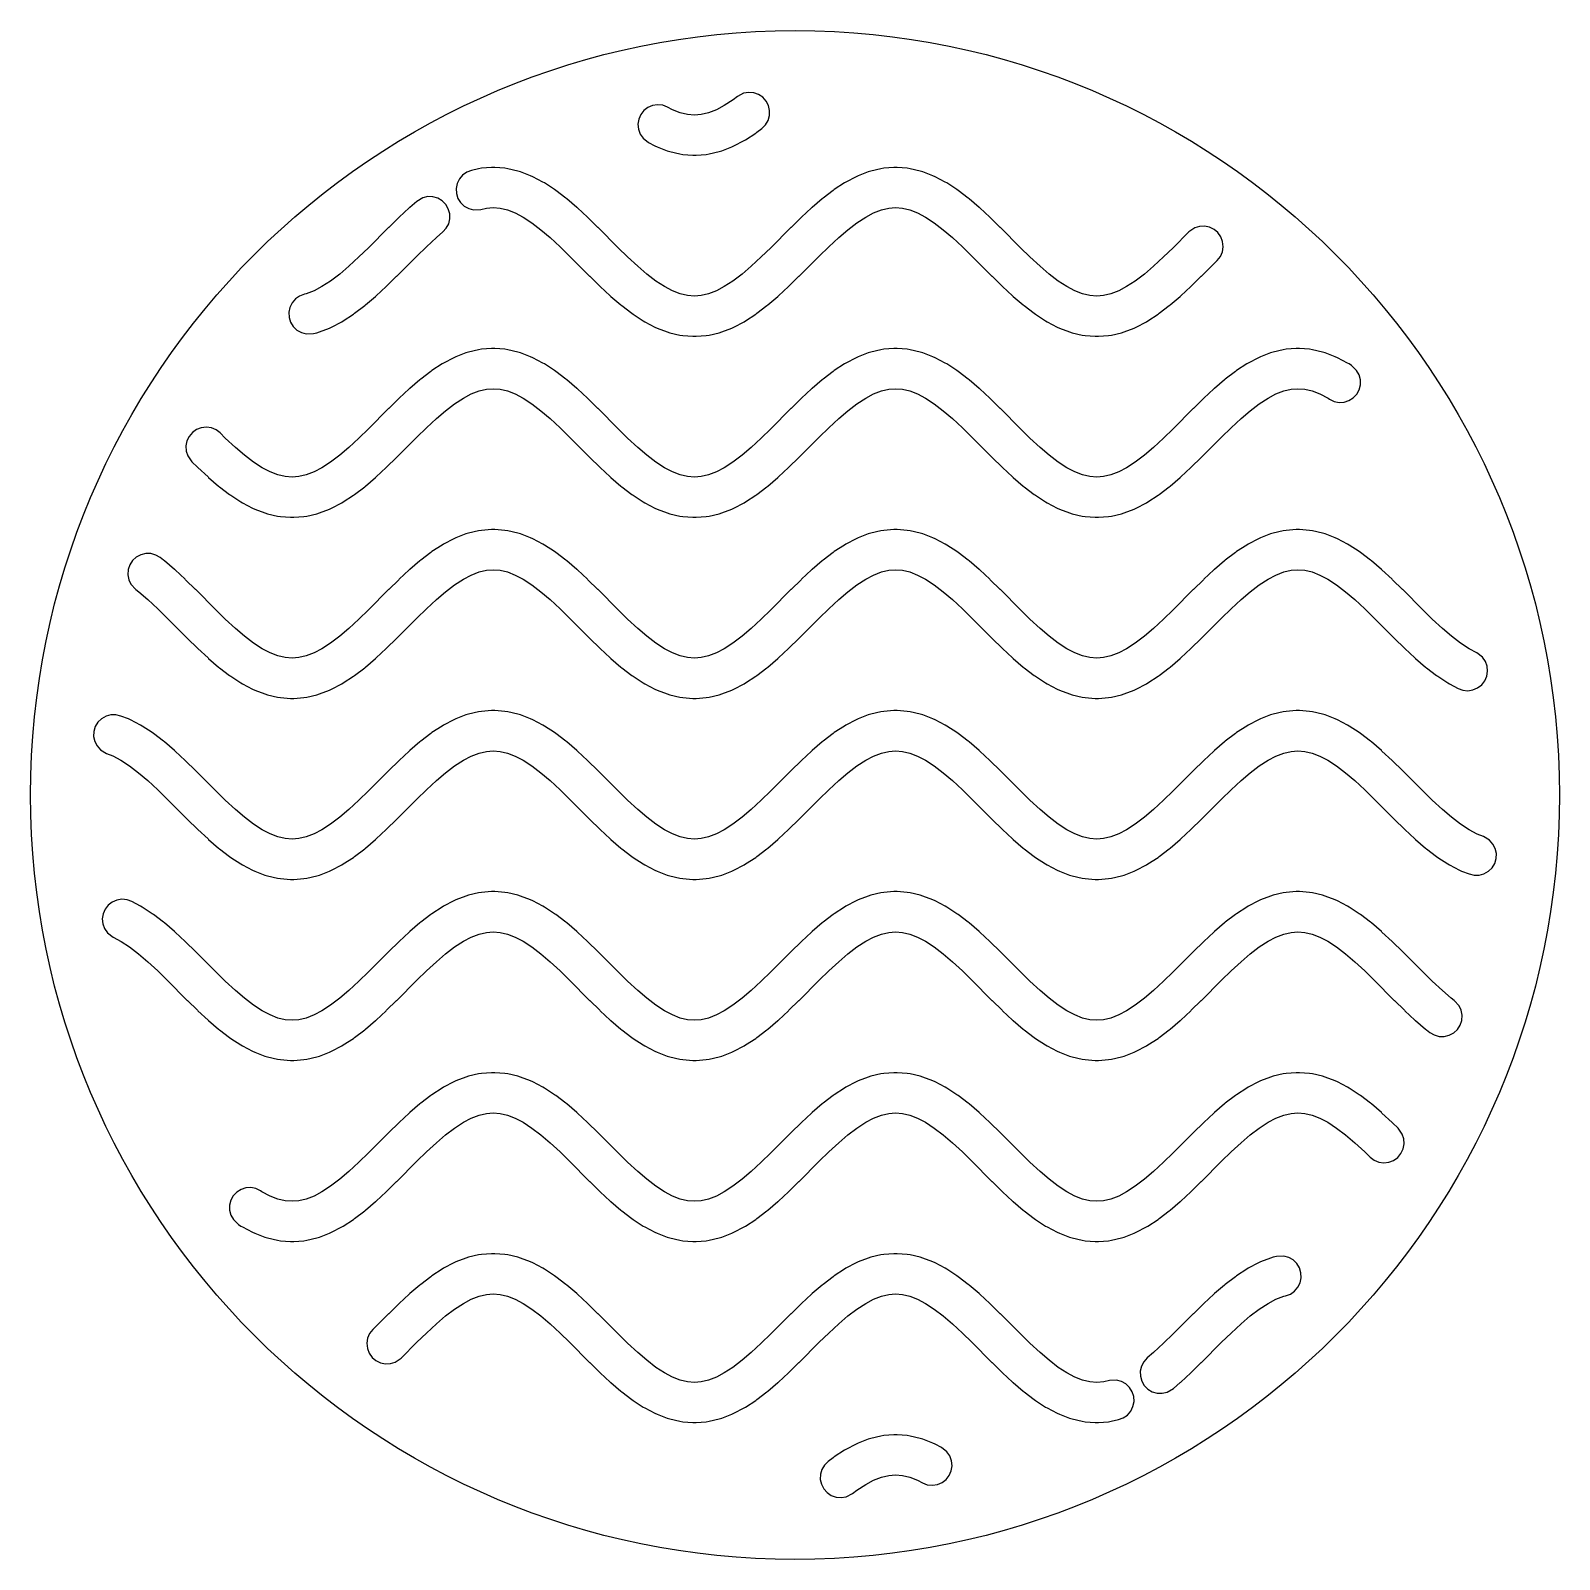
# Model space of a CAD drawing. Header units: millimetres. Extents: x -19 to 19, y -19 to 19.
import ezdxf

# ---------------------------------------------------------------- set-up
doc = ezdxf.new("R2010")
doc.units = ezdxf.units.MM
doc.layers.add('CUTOUTS', color=1, linetype='CONTINUOUS')
doc.layers.add('OUTLINE', color=7, linetype='CONTINUOUS')

msp = doc.modelspace()

# ---------------------------------------------------------------- linework, layer by layer
at = {"layer": 'CUTOUTS'}
for points in [[(-2.21, 15.922), (-2.137, 15.933), (-1.887, 15.991), (-1.821, 16.011), (-1.571, 16.107), (-1.517, 16.132), (-1.267, 16.264), (-1.227, 16.287), (-0.977, 16.45), (-0.945, 16.473), (-0.823, 16.567), (-0.733, 16.656), (-0.669, 16.765), (-0.634, 16.886), (-0.63, 17.012), (-0.659, 17.135), (-0.717, 17.247), (-0.801, 17.341), (-0.906, 17.411), (-1.025, 17.452), (-1.151, 17.462), (-1.276, 17.441), (-1.433, 17.359), (-1.537, 17.279), (-1.758, 17.135), (-1.953, 17.032), (-2.148, 16.957), (-2.329, 16.915), (-2.5, 16.901), (-2.671, 16.915), (-2.852, 16.957), (-3.043, 17.03), (-3.171, 17.098), (-3.289, 17.142), (-3.415, 17.156), (-3.54, 17.138), (-3.656, 17.088), (-3.756, 17.012), (-3.834, 16.912), (-3.885, 16.797), (-3.905, 16.672), (-3.893, 16.546), (-3.85, 16.428), (-3.778, 16.324), (-3.639, 16.214), (-3.484, 16.132), (-3.429, 16.107), (-3.179, 16.011), (-3.113, 15.991), (-2.863, 15.933), (-2.79, 15.922), (-2.54, 15.902), (-2.46, 15.902)], [(-2.21, 11.422), (-2.137, 11.433), (-1.887, 11.491), (-1.821, 11.511), (-1.571, 11.607), (-1.517, 11.632), (-1.267, 11.764), (-1.227, 11.787), (-0.977, 11.95), (-0.946, 11.972), (-0.696, 12.163), (-0.675, 12.18), (-0.425, 12.394), (-0.41, 12.407), (-0.16, 12.639), (-0.151, 12.648), (0.099, 12.892), (0.104, 12.896), (0.604, 13.396), (0.84, 13.627), (1.088, 13.857), (1.315, 14.051), (1.538, 14.222), (1.758, 14.365), (1.953, 14.468), (2.148, 14.543), (2.329, 14.585), (2.5, 14.599), (2.671, 14.585), (2.852, 14.543), (3.047, 14.468), (3.242, 14.365), (3.462, 14.222), (3.685, 14.051), (3.912, 13.857), (4.16, 13.627), (4.396, 13.396), (4.896, 12.896), (4.901, 12.892), (5.151, 12.648), (5.16, 12.639), (5.41, 12.407), (5.425, 12.394), (5.675, 12.18), (5.696, 12.163), (5.946, 11.972), (5.977, 11.95), (6.227, 11.787), (6.267, 11.764), (6.517, 11.632), (6.571, 11.607), (6.821, 11.511), (6.887, 11.491), (7.137, 11.433), (7.21, 11.422), (7.46, 11.402), (7.54, 11.402), (7.79, 11.422), (7.863, 11.433), (8.113, 11.491), (8.179, 11.511), (8.429, 11.607), (8.483, 11.632), (8.733, 11.764), (8.773, 11.787), (9.023, 11.95), (9.054, 11.972), (9.304, 12.163), (9.325, 12.18), (9.575, 12.394), (9.59, 12.407), (9.84, 12.639), (9.849, 12.648), (10.099, 12.892), (10.104, 12.896), (10.496, 13.288), (10.573, 13.388), (10.623, 13.504), (10.642, 13.629), (10.629, 13.755), (10.585, 13.873), (10.513, 13.977), (10.418, 14.059), (10.304, 14.115), (10.181, 14.14), (10.055, 14.134), (9.934, 14.097), (9.788, 13.996), (9.396, 13.604), (9.16, 13.373), (8.91, 13.141), (8.685, 12.949), (8.456, 12.774), (8.242, 12.635), (8.047, 12.532), (7.852, 12.457), (7.671, 12.415), (7.5, 12.401), (7.329, 12.415), (7.148, 12.457), (6.953, 12.532), (6.758, 12.635), (6.544, 12.774), (6.315, 12.949), (6.09, 13.141), (5.84, 13.373), (5.604, 13.604), (5.104, 14.104), (5.099, 14.108), (4.849, 14.352), (4.84, 14.361), (4.59, 14.593), (4.575, 14.606), (4.325, 14.82), (4.304, 14.837), (4.054, 15.028), (4.023, 15.05), (3.773, 15.213), (3.733, 15.236), (3.483, 15.368), (3.429, 15.393), (3.179, 15.489), (3.113, 15.509), (2.863, 15.567), (2.79, 15.578), (2.54, 15.598), (2.46, 15.598), (2.21, 15.578), (2.137, 15.567), (1.887, 15.509), (1.821, 15.489), (1.571, 15.393), (1.517, 15.368), (1.267, 15.236), (1.227, 15.213), (0.977, 15.05), (0.946, 15.028), (0.696, 14.837), (0.675, 14.82), (0.425, 14.606), (0.41, 14.593), (0.16, 14.361), (0.151, 14.352), (-0.099, 14.108), (-0.104, 14.104), (-0.604, 13.604), (-0.84, 13.373), (-1.09, 13.141), (-1.315, 12.949), (-1.544, 12.774), (-1.758, 12.635), (-1.953, 12.532), (-2.148, 12.457), (-2.329, 12.415), (-2.5, 12.401), (-2.671, 12.415), (-2.852, 12.457), (-3.047, 12.532), (-3.242, 12.635), (-3.456, 12.774), (-3.685, 12.949), (-3.91, 13.141), (-4.16, 13.373), (-4.396, 13.604), (-4.896, 14.104), (-4.901, 14.108), (-5.151, 14.352), (-5.16, 14.361), (-5.41, 14.593), (-5.425, 14.606), (-5.675, 14.82), (-5.696, 14.837), (-5.946, 15.028), (-5.977, 15.05), (-6.227, 15.213), (-6.267, 15.236), (-6.517, 15.368), (-6.571, 15.393), (-6.821, 15.489), (-6.887, 15.509), (-7.137, 15.567), (-7.21, 15.578), (-7.46, 15.598), (-7.54, 15.598), (-7.79, 15.578), (-7.864, 15.567), (-8.039, 15.526), (-8.157, 15.482), (-8.261, 15.409), (-8.343, 15.314), (-8.398, 15.2), (-8.424, 15.076), (-8.417, 14.95), (-8.379, 14.83), (-8.312, 14.723), (-8.221, 14.636), (-8.11, 14.575), (-7.988, 14.543), (-7.811, 14.552), (-7.669, 14.585), (-7.5, 14.599), (-7.329, 14.585), (-7.148, 14.543), (-6.953, 14.468), (-6.758, 14.365), (-6.538, 14.222), (-6.315, 14.051), (-6.088, 13.857), (-5.84, 13.627), (-5.604, 13.396), (-5.104, 12.896), (-5.099, 12.892), (-4.849, 12.648), (-4.84, 12.639), (-4.59, 12.407), (-4.575, 12.394), (-4.325, 12.18), (-4.304, 12.163), (-4.054, 11.972), (-4.023, 11.95), (-3.773, 11.787), (-3.733, 11.764), (-3.483, 11.632), (-3.429, 11.607), (-3.179, 11.511), (-3.113, 11.491), (-2.863, 11.433), (-2.79, 11.422), (-2.54, 11.402), (-2.46, 11.402)], [(-11.969, 11.472), (-11.887, 11.491), (-11.821, 11.511), (-11.571, 11.607), (-11.517, 11.632), (-11.267, 11.764), (-11.227, 11.787), (-10.977, 11.95), (-10.946, 11.972), (-10.696, 12.163), (-10.675, 12.18), (-10.425, 12.394), (-10.41, 12.407), (-10.16, 12.639), (-10.151, 12.648), (-9.901, 12.892), (-9.896, 12.896), (-9.396, 13.396), (-9.16, 13.627), (-8.912, 13.857), (-8.752, 13.994), (-8.667, 14.088), (-8.608, 14.199), (-8.58, 14.322), (-8.583, 14.448), (-8.617, 14.57), (-8.681, 14.679), (-8.77, 14.768), (-8.878, 14.833), (-9, 14.868), (-9.126, 14.872), (-9.249, 14.844), (-9.402, 14.754), (-9.575, 14.606), (-9.59, 14.593), (-9.84, 14.361), (-9.849, 14.352), (-10.099, 14.108), (-10.104, 14.104), (-10.604, 13.604), (-10.84, 13.373), (-11.09, 13.141), (-11.315, 12.949), (-11.544, 12.774), (-11.758, 12.635), (-11.953, 12.532), (-12.148, 12.457), (-12.195, 12.446), (-12.313, 12.402), (-12.417, 12.33), (-12.499, 12.235), (-12.555, 12.121), (-12.581, 11.998), (-12.574, 11.872), (-12.537, 11.751), (-12.47, 11.644), (-12.379, 11.557), (-12.269, 11.495), (-12.146, 11.463)], [(-12.21, 6.922), (-12.137, 6.933), (-11.887, 6.991), (-11.821, 7.011), (-11.571, 7.107), (-11.517, 7.132), (-11.267, 7.264), (-11.227, 7.287), (-10.977, 7.45), (-10.946, 7.472), (-10.696, 7.663), (-10.675, 7.68), (-10.425, 7.894), (-10.41, 7.907), (-10.16, 8.139), (-10.151, 8.148), (-9.901, 8.392), (-9.896, 8.396), (-9.396, 8.896), (-9.16, 9.127), (-8.912, 9.357), (-8.685, 9.551), (-8.462, 9.722), (-8.242, 9.865), (-8.047, 9.968), (-7.852, 10.043), (-7.671, 10.085), (-7.5, 10.099), (-7.329, 10.085), (-7.148, 10.043), (-6.953, 9.968), (-6.758, 9.865), (-6.538, 9.722), (-6.315, 9.551), (-6.088, 9.357), (-5.84, 9.127), (-5.604, 8.896), (-5.104, 8.396), (-5.099, 8.392), (-4.849, 8.148), (-4.84, 8.139), (-4.59, 7.907), (-4.575, 7.894), (-4.325, 7.68), (-4.304, 7.663), (-4.054, 7.472), (-4.023, 7.45), (-3.773, 7.287), (-3.733, 7.264), (-3.483, 7.132), (-3.429, 7.107), (-3.179, 7.011), (-3.113, 6.991), (-2.863, 6.933), (-2.79, 6.922), (-2.54, 6.902), (-2.46, 6.902), (-2.21, 6.922), (-2.137, 6.933), (-1.887, 6.991), (-1.821, 7.011), (-1.571, 7.107), (-1.517, 7.132), (-1.267, 7.264), (-1.227, 7.287), (-0.977, 7.45), (-0.946, 7.472), (-0.696, 7.663), (-0.675, 7.68), (-0.425, 7.894), (-0.41, 7.907), (-0.16, 8.139), (-0.151, 8.148), (0.099, 8.392), (0.104, 8.396), (0.604, 8.896), (0.84, 9.127), (1.088, 9.357), (1.315, 9.551), (1.538, 9.722), (1.758, 9.865), (1.953, 9.968), (2.148, 10.043), (2.329, 10.085), (2.5, 10.099), (2.671, 10.085), (2.852, 10.043), (3.047, 9.968), (3.242, 9.865), (3.462, 9.722), (3.685, 9.551), (3.912, 9.357), (4.16, 9.127), (4.396, 8.896), (4.896, 8.396), (4.901, 8.392), (5.151, 8.148), (5.16, 8.139), (5.41, 7.907), (5.425, 7.894), (5.675, 7.68), (5.696, 7.663), (5.946, 7.472), (5.977, 7.45), (6.227, 7.287), (6.267, 7.264), (6.517, 7.132), (6.571, 7.107), (6.821, 7.011), (6.887, 6.991), (7.137, 6.933), (7.21, 6.922), (7.46, 6.902), (7.54, 6.902), (7.79, 6.922), (7.863, 6.933), (8.113, 6.991), (8.179, 7.011), (8.429, 7.107), (8.483, 7.132), (8.733, 7.264), (8.773, 7.287), (9.023, 7.45), (9.054, 7.472), (9.304, 7.663), (9.325, 7.68), (9.575, 7.894), (9.59, 7.907), (9.84, 8.139), (9.849, 8.148), (10.099, 8.392), (10.104, 8.396), (10.604, 8.896), (10.84, 9.127), (11.088, 9.357), (11.315, 9.551), (11.538, 9.722), (11.758, 9.865), (11.953, 9.968), (12.148, 10.043), (12.329, 10.085), (12.5, 10.099), (12.671, 10.085), (12.852, 10.043), (13.047, 9.968), (13.25, 9.861), (13.285, 9.838), (13.398, 9.783), (13.522, 9.758), (13.648, 9.765), (13.769, 9.804), (13.875, 9.871), (13.962, 9.963), (14.022, 10.074), (14.053, 10.196), (14.053, 10.323), (14.02, 10.445), (13.959, 10.555), (13.829, 10.676), (13.772, 10.713), (13.733, 10.736), (13.483, 10.868), (13.429, 10.893), (13.179, 10.989), (13.113, 11.009), (12.863, 11.067), (12.79, 11.078), (12.54, 11.098), (12.46, 11.098), (12.21, 11.078), (12.137, 11.067), (11.887, 11.009), (11.821, 10.989), (11.571, 10.893), (11.517, 10.868), (11.267, 10.736), (11.227, 10.713), (10.977, 10.55), (10.946, 10.528), (10.696, 10.337), (10.675, 10.32), (10.425, 10.106), (10.41, 10.093), (10.16, 9.861), (10.151, 9.852), (9.901, 9.608), (9.896, 9.604), (9.396, 9.104), (9.16, 8.873), (8.91, 8.641), (8.685, 8.449), (8.456, 8.274), (8.242, 8.135), (8.047, 8.032), (7.852, 7.957), (7.671, 7.915), (7.5, 7.901), (7.329, 7.915), (7.148, 7.957), (6.953, 8.032), (6.758, 8.135), (6.544, 8.274), (6.315, 8.449), (6.09, 8.641), (5.84, 8.873), (5.604, 9.104), (5.104, 9.604), (5.099, 9.608), (4.849, 9.852), (4.84, 9.861), (4.59, 10.093), (4.575, 10.106), (4.325, 10.32), (4.304, 10.337), (4.054, 10.528), (4.023, 10.55), (3.773, 10.713), (3.733, 10.736), (3.483, 10.868), (3.429, 10.893), (3.179, 10.989), (3.113, 11.009), (2.863, 11.067), (2.79, 11.078), (2.54, 11.098), (2.46, 11.098), (2.21, 11.078), (2.137, 11.067), (1.887, 11.009), (1.821, 10.989), (1.571, 10.893), (1.517, 10.868), (1.267, 10.736), (1.227, 10.713), (0.977, 10.55), (0.946, 10.528), (0.696, 10.337), (0.675, 10.32), (0.425, 10.106), (0.41, 10.093), (0.16, 9.861), (0.151, 9.852), (-0.099, 9.608), (-0.104, 9.604), (-0.604, 9.104), (-0.84, 8.873), (-1.09, 8.641), (-1.315, 8.449), (-1.544, 8.274), (-1.758, 8.135), (-1.953, 8.032), (-2.148, 7.957), (-2.329, 7.915), (-2.5, 7.901), (-2.671, 7.915), (-2.852, 7.957), (-3.047, 8.032), (-3.242, 8.135), (-3.456, 8.274), (-3.685, 8.449), (-3.91, 8.641), (-4.16, 8.873), (-4.396, 9.104), (-4.896, 9.604), (-4.901, 9.608), (-5.151, 9.852), (-5.16, 9.861), (-5.41, 10.093), (-5.425, 10.106), (-5.675, 10.32), (-5.696, 10.337), (-5.946, 10.528), (-5.977, 10.55), (-6.227, 10.713), (-6.267, 10.736), (-6.517, 10.868), (-6.571, 10.893), (-6.821, 10.989), (-6.887, 11.009), (-7.137, 11.067), (-7.21, 11.078), (-7.46, 11.098), (-7.54, 11.098), (-7.79, 11.078), (-7.863, 11.067), (-8.113, 11.009), (-8.179, 10.989), (-8.429, 10.893), (-8.483, 10.868), (-8.733, 10.736), (-8.773, 10.713), (-9.023, 10.55), (-9.054, 10.528), (-9.304, 10.337), (-9.325, 10.32), (-9.575, 10.106), (-9.59, 10.093), (-9.84, 9.861), (-9.849, 9.852), (-10.099, 9.608), (-10.104, 9.604), (-10.604, 9.104), (-10.84, 8.873), (-11.09, 8.641), (-11.315, 8.449), (-11.544, 8.274), (-11.758, 8.135), (-11.953, 8.032), (-12.148, 7.957), (-12.329, 7.915), (-12.5, 7.901), (-12.671, 7.915), (-12.852, 7.957), (-13.047, 8.032), (-13.242, 8.135), (-13.456, 8.274), (-13.685, 8.449), (-13.91, 8.641), (-14.16, 8.873), (-14.289, 8.999), (-14.39, 9.076), (-14.507, 9.124), (-14.631, 9.142), (-14.757, 9.128), (-14.875, 9.083), (-14.978, 9.01), (-15.059, 8.913), (-15.114, 8.799), (-15.138, 8.675), (-15.13, 8.549), (-15.092, 8.429), (-14.989, 8.285), (-14.85, 8.149), (-14.84, 8.139), (-14.59, 7.907), (-14.575, 7.894), (-14.325, 7.68), (-14.304, 7.663), (-14.054, 7.472), (-14.023, 7.45), (-13.773, 7.287), (-13.733, 7.264), (-13.483, 7.132), (-13.429, 7.107), (-13.179, 7.011), (-13.113, 6.991), (-12.863, 6.933), (-12.79, 6.922), (-12.54, 6.902), (-12.46, 6.902)], [(-12.21, 2.422), (-12.137, 2.433), (-11.887, 2.491), (-11.821, 2.511), (-11.571, 2.607), (-11.517, 2.632), (-11.267, 2.764), (-11.227, 2.787), (-10.977, 2.95), (-10.946, 2.972), (-10.696, 3.163), (-10.675, 3.18), (-10.425, 3.394), (-10.41, 3.407), (-10.16, 3.639), (-10.151, 3.648), (-9.901, 3.892), (-9.896, 3.896), (-9.396, 4.396), (-9.16, 4.627), (-8.912, 4.857), (-8.685, 5.051), (-8.462, 5.222), (-8.242, 5.365), (-8.047, 5.468), (-7.852, 5.543), (-7.671, 5.585), (-7.5, 5.599), (-7.329, 5.585), (-7.148, 5.543), (-6.953, 5.468), (-6.758, 5.365), (-6.538, 5.222), (-6.315, 5.051), (-6.088, 4.857), (-5.84, 4.627), (-5.604, 4.396), (-5.104, 3.896), (-5.099, 3.892), (-4.849, 3.648), (-4.84, 3.639), (-4.59, 3.407), (-4.575, 3.394), (-4.325, 3.18), (-4.304, 3.163), (-4.054, 2.972), (-4.023, 2.95), (-3.773, 2.787), (-3.733, 2.764), (-3.483, 2.632), (-3.429, 2.607), (-3.179, 2.511), (-3.113, 2.491), (-2.863, 2.433), (-2.79, 2.422), (-2.54, 2.402), (-2.46, 2.402), (-2.21, 2.422), (-2.137, 2.433), (-1.887, 2.491), (-1.821, 2.511), (-1.571, 2.607), (-1.517, 2.632), (-1.267, 2.764), (-1.227, 2.787), (-0.977, 2.95), (-0.946, 2.972), (-0.696, 3.163), (-0.675, 3.18), (-0.425, 3.394), (-0.41, 3.407), (-0.16, 3.639), (-0.151, 3.648), (0.099, 3.892), (0.104, 3.896), (0.604, 4.396), (0.84, 4.627), (1.088, 4.857), (1.315, 5.051), (1.538, 5.222), (1.758, 5.365), (1.953, 5.468), (2.148, 5.543), (2.329, 5.585), (2.5, 5.599), (2.671, 5.585), (2.852, 5.543), (3.047, 5.468), (3.242, 5.365), (3.462, 5.222), (3.685, 5.051), (3.912, 4.857), (4.16, 4.627), (4.396, 4.396), (4.896, 3.896), (4.901, 3.892), (5.151, 3.648), (5.16, 3.639), (5.41, 3.407), (5.425, 3.394), (5.675, 3.18), (5.696, 3.163), (5.946, 2.972), (5.977, 2.95), (6.227, 2.787), (6.267, 2.764), (6.517, 2.632), (6.571, 2.607), (6.821, 2.511), (6.887, 2.491), (7.137, 2.433), (7.21, 2.422), (7.46, 2.402), (7.54, 2.402), (7.79, 2.422), (7.863, 2.433), (8.113, 2.491), (8.179, 2.511), (8.429, 2.607), (8.483, 2.632), (8.733, 2.764), (8.773, 2.787), (9.023, 2.95), (9.054, 2.972), (9.304, 3.163), (9.325, 3.18), (9.575, 3.394), (9.59, 3.407), (9.84, 3.639), (9.849, 3.648), (10.099, 3.892), (10.104, 3.896), (10.604, 4.396), (10.84, 4.627), (11.088, 4.857), (11.315, 5.051), (11.538, 5.222), (11.758, 5.365), (11.953, 5.468), (12.148, 5.543), (12.329, 5.585), (12.5, 5.599), (12.671, 5.585), (12.852, 5.543), (13.047, 5.468), (13.242, 5.365), (13.462, 5.222), (13.685, 5.051), (13.912, 4.857), (14.16, 4.627), (14.396, 4.396), (14.896, 3.896), (14.901, 3.892), (15.151, 3.648), (15.16, 3.639), (15.41, 3.407), (15.425, 3.394), (15.675, 3.18), (15.696, 3.163), (15.946, 2.972), (15.977, 2.95), (16.227, 2.787), (16.267, 2.764), (16.483, 2.65), (16.601, 2.605), (16.726, 2.592), (16.851, 2.611), (16.967, 2.66), (17.068, 2.737), (17.145, 2.836), (17.196, 2.952), (17.216, 3.076), (17.204, 3.202), (17.161, 3.321), (17.089, 3.425), (16.949, 3.534), (16.758, 3.635), (16.544, 3.774), (16.315, 3.949), (16.09, 4.141), (15.84, 4.373), (15.604, 4.604), (15.104, 5.104), (15.099, 5.108), (14.849, 5.352), (14.84, 5.361), (14.59, 5.593), (14.575, 5.606), (14.325, 5.82), (14.304, 5.837), (14.054, 6.028), (14.023, 6.05), (13.773, 6.213), (13.733, 6.236), (13.483, 6.368), (13.429, 6.393), (13.179, 6.489), (13.113, 6.509), (12.863, 6.567), (12.79, 6.578), (12.54, 6.598), (12.46, 6.598), (12.21, 6.578), (12.137, 6.567), (11.887, 6.509), (11.821, 6.489), (11.571, 6.393), (11.517, 6.368), (11.267, 6.236), (11.227, 6.213), (10.977, 6.05), (10.946, 6.028), (10.696, 5.837), (10.675, 5.82), (10.425, 5.606), (10.41, 5.593), (10.16, 5.361), (10.151, 5.352), (9.901, 5.108), (9.896, 5.104), (9.396, 4.604), (9.16, 4.373), (8.91, 4.141), (8.685, 3.949), (8.456, 3.774), (8.242, 3.635), (8.047, 3.532), (7.852, 3.457), (7.671, 3.415), (7.5, 3.401), (7.329, 3.415), (7.148, 3.457), (6.953, 3.532), (6.758, 3.635), (6.544, 3.774), (6.315, 3.949), (6.09, 4.141), (5.84, 4.373), (5.604, 4.604), (5.104, 5.104), (5.099, 5.108), (4.849, 5.352), (4.84, 5.361), (4.59, 5.593), (4.575, 5.606), (4.325, 5.82), (4.304, 5.837), (4.054, 6.028), (4.023, 6.05), (3.773, 6.213), (3.733, 6.236), (3.483, 6.368), (3.429, 6.393), (3.179, 6.489), (3.113, 6.509), (2.863, 6.567), (2.79, 6.578), (2.54, 6.598), (2.46, 6.598), (2.21, 6.578), (2.137, 6.567), (1.887, 6.509), (1.821, 6.489), (1.571, 6.393), (1.517, 6.368), (1.267, 6.236), (1.227, 6.213), (0.977, 6.05), (0.946, 6.028), (0.696, 5.837), (0.675, 5.82), (0.425, 5.606), (0.41, 5.593), (0.16, 5.361), (0.151, 5.352), (-0.099, 5.108), (-0.104, 5.104), (-0.604, 4.604), (-0.84, 4.373), (-1.09, 4.141), (-1.315, 3.949), (-1.544, 3.774), (-1.758, 3.635), (-1.953, 3.532), (-2.148, 3.457), (-2.329, 3.415), (-2.5, 3.401), (-2.671, 3.415), (-2.852, 3.457), (-3.047, 3.532), (-3.242, 3.635), (-3.456, 3.774), (-3.685, 3.949), (-3.91, 4.141), (-4.16, 4.373), (-4.396, 4.604), (-4.896, 5.104), (-4.901, 5.108), (-5.151, 5.352), (-5.16, 5.361), (-5.41, 5.593), (-5.425, 5.606), (-5.675, 5.82), (-5.696, 5.837), (-5.946, 6.028), (-5.977, 6.05), (-6.227, 6.213), (-6.267, 6.236), (-6.517, 6.368), (-6.571, 6.393), (-6.821, 6.489), (-6.887, 6.509), (-7.137, 6.567), (-7.21, 6.578), (-7.46, 6.598), (-7.54, 6.598), (-7.79, 6.578), (-7.863, 6.567), (-8.113, 6.509), (-8.179, 6.489), (-8.429, 6.393), (-8.483, 6.368), (-8.733, 6.236), (-8.773, 6.213), (-9.023, 6.05), (-9.054, 6.028), (-9.304, 5.837), (-9.325, 5.82), (-9.575, 5.606), (-9.59, 5.593), (-9.84, 5.361), (-9.849, 5.352), (-10.099, 5.108), (-10.104, 5.104), (-10.604, 4.604), (-10.84, 4.373), (-11.09, 4.141), (-11.315, 3.949), (-11.544, 3.774), (-11.758, 3.635), (-11.953, 3.532), (-12.148, 3.457), (-12.329, 3.415), (-12.5, 3.401), (-12.671, 3.415), (-12.852, 3.457), (-13.047, 3.532), (-13.242, 3.635), (-13.456, 3.774), (-13.685, 3.949), (-13.91, 4.141), (-14.16, 4.373), (-14.396, 4.604), (-14.896, 5.104), (-14.901, 5.108), (-15.151, 5.352), (-15.16, 5.361), (-15.41, 5.593), (-15.425, 5.606), (-15.675, 5.82), (-15.697, 5.838), (-15.781, 5.902), (-15.89, 5.965), (-16.012, 5.999), (-16.138, 6.001), (-16.261, 5.972), (-16.372, 5.912), (-16.465, 5.827), (-16.534, 5.721), (-16.574, 5.602), (-16.583, 5.476), (-16.56, 5.352), (-16.507, 5.237), (-16.387, 5.106), (-16.312, 5.049), (-16.088, 4.857), (-15.84, 4.627), (-15.604, 4.396), (-15.104, 3.896), (-15.099, 3.892), (-14.849, 3.648), (-14.84, 3.639), (-14.59, 3.407), (-14.575, 3.394), (-14.325, 3.18), (-14.304, 3.163), (-14.054, 2.972), (-14.023, 2.95), (-13.773, 2.787), (-13.733, 2.764), (-13.483, 2.632), (-13.429, 2.607), (-13.179, 2.511), (-13.113, 2.491), (-12.863, 2.433), (-12.79, 2.422), (-12.54, 2.402), (-12.46, 2.402)], [(-12.21, -2.078), (-12.137, -2.067), (-11.887, -2.009), (-11.821, -1.989), (-11.571, -1.893), (-11.517, -1.868), (-11.267, -1.736), (-11.227, -1.713), (-10.977, -1.55), (-10.946, -1.528), (-10.696, -1.337), (-10.675, -1.32), (-10.425, -1.106), (-10.41, -1.093), (-10.16, -0.861), (-10.151, -0.852), (-9.901, -0.608), (-9.896, -0.604), (-9.396, -0.104), (-9.16, 0.127), (-8.912, 0.357), (-8.685, 0.551), (-8.462, 0.722), (-8.242, 0.865), (-8.047, 0.968), (-7.852, 1.043), (-7.671, 1.085), (-7.5, 1.099), (-7.329, 1.085), (-7.148, 1.043), (-6.953, 0.968), (-6.758, 0.865), (-6.538, 0.722), (-6.315, 0.551), (-6.088, 0.357), (-5.84, 0.127), (-5.604, -0.104), (-5.104, -0.604), (-5.099, -0.608), (-4.849, -0.852), (-4.84, -0.861), (-4.59, -1.093), (-4.575, -1.106), (-4.325, -1.32), (-4.304, -1.337), (-4.054, -1.528), (-4.023, -1.55), (-3.773, -1.713), (-3.733, -1.736), (-3.483, -1.868), (-3.429, -1.893), (-3.179, -1.989), (-3.113, -2.009), (-2.863, -2.067), (-2.79, -2.078), (-2.54, -2.098), (-2.46, -2.098), (-2.21, -2.078), (-2.137, -2.067), (-1.887, -2.009), (-1.821, -1.989), (-1.571, -1.893), (-1.517, -1.868), (-1.267, -1.736), (-1.227, -1.713), (-0.977, -1.55), (-0.946, -1.528), (-0.696, -1.337), (-0.675, -1.32), (-0.425, -1.106), (-0.41, -1.093), (-0.16, -0.861), (-0.151, -0.852), (0.099, -0.608), (0.104, -0.604), (0.604, -0.104), (0.84, 0.127), (1.088, 0.357), (1.315, 0.551), (1.538, 0.722), (1.758, 0.865), (1.953, 0.968), (2.148, 1.043), (2.329, 1.085), (2.5, 1.099), (2.671, 1.085), (2.852, 1.043), (3.047, 0.968), (3.242, 0.865), (3.462, 0.722), (3.685, 0.551), (3.912, 0.357), (4.16, 0.127), (4.396, -0.104), (4.896, -0.604), (4.901, -0.608), (5.151, -0.852), (5.16, -0.861), (5.41, -1.093), (5.425, -1.106), (5.675, -1.32), (5.696, -1.337), (5.946, -1.528), (5.977, -1.55), (6.227, -1.713), (6.267, -1.736), (6.517, -1.868), (6.571, -1.893), (6.821, -1.989), (6.887, -2.009), (7.137, -2.067), (7.21, -2.078), (7.46, -2.098), (7.54, -2.098), (7.79, -2.078), (7.863, -2.067), (8.113, -2.009), (8.179, -1.989), (8.429, -1.893), (8.483, -1.868), (8.733, -1.736), (8.773, -1.713), (9.023, -1.55), (9.054, -1.528), (9.304, -1.337), (9.325, -1.32), (9.575, -1.106), (9.59, -1.093), (9.84, -0.861), (9.849, -0.852), (10.099, -0.608), (10.104, -0.604), (10.604, -0.104), (10.84, 0.127), (11.088, 0.357), (11.315, 0.551), (11.538, 0.722), (11.758, 0.865), (11.953, 0.968), (12.148, 1.043), (12.329, 1.085), (12.5, 1.099), (12.671, 1.085), (12.852, 1.043), (13.047, 0.968), (13.242, 0.865), (13.462, 0.722), (13.685, 0.551), (13.912, 0.357), (14.16, 0.127), (14.396, -0.104), (14.896, -0.604), (14.901, -0.608), (15.151, -0.852), (15.16, -0.861), (15.41, -1.093), (15.425, -1.106), (15.675, -1.32), (15.696, -1.337), (15.946, -1.528), (15.977, -1.55), (16.227, -1.713), (16.267, -1.736), (16.517, -1.868), (16.57, -1.892), (16.754, -1.963), (16.877, -1.994), (17.003, -1.992), (17.125, -1.959), (17.234, -1.897), (17.325, -1.809), (17.391, -1.701), (17.427, -1.58), (17.432, -1.454), (17.405, -1.331), (17.349, -1.218), (17.266, -1.123), (17.114, -1.031), (16.958, -0.971), (16.758, -0.865), (16.544, -0.726), (16.315, -0.551), (16.09, -0.359), (15.84, -0.127), (15.604, 0.104), (15.104, 0.604), (15.099, 0.608), (14.849, 0.852), (14.84, 0.861), (14.59, 1.093), (14.575, 1.106), (14.325, 1.32), (14.304, 1.337), (14.054, 1.528), (14.023, 1.55), (13.773, 1.713), (13.733, 1.736), (13.483, 1.868), (13.429, 1.893), (13.179, 1.989), (13.113, 2.009), (12.863, 2.067), (12.79, 2.078), (12.54, 2.098), (12.46, 2.098), (12.21, 2.078), (12.137, 2.067), (11.887, 2.009), (11.821, 1.989), (11.571, 1.893), (11.517, 1.868), (11.267, 1.736), (11.227, 1.713), (10.977, 1.55), (10.946, 1.528), (10.696, 1.337), (10.675, 1.32), (10.425, 1.106), (10.41, 1.093), (10.16, 0.861), (10.151, 0.852), (9.901, 0.608), (9.896, 0.604), (9.396, 0.104), (9.16, -0.127), (8.91, -0.359), (8.685, -0.551), (8.456, -0.726), (8.242, -0.865), (8.047, -0.968), (7.852, -1.043), (7.671, -1.085), (7.5, -1.099), (7.329, -1.085), (7.148, -1.043), (6.953, -0.968), (6.758, -0.865), (6.544, -0.726), (6.315, -0.551), (6.09, -0.359), (5.84, -0.127), (5.604, 0.104), (5.104, 0.604), (5.099, 0.608), (4.849, 0.852), (4.84, 0.861), (4.59, 1.093), (4.575, 1.106), (4.325, 1.32), (4.304, 1.337), (4.054, 1.528), (4.023, 1.55), (3.773, 1.713), (3.733, 1.736), (3.483, 1.868), (3.429, 1.893), (3.179, 1.989), (3.113, 2.009), (2.863, 2.067), (2.79, 2.078), (2.54, 2.098), (2.46, 2.098), (2.21, 2.078), (2.137, 2.067), (1.887, 2.009), (1.821, 1.989), (1.571, 1.893), (1.517, 1.868), (1.267, 1.736), (1.227, 1.713), (0.977, 1.55), (0.946, 1.528), (0.696, 1.337), (0.675, 1.32), (0.425, 1.106), (0.41, 1.093), (0.16, 0.861), (0.151, 0.852), (-0.099, 0.608), (-0.104, 0.604), (-0.604, 0.104), (-0.84, -0.127), (-1.09, -0.359), (-1.315, -0.551), (-1.544, -0.726), (-1.758, -0.865), (-1.953, -0.968), (-2.148, -1.043), (-2.329, -1.085), (-2.5, -1.099), (-2.671, -1.085), (-2.852, -1.043), (-3.047, -0.968), (-3.242, -0.865), (-3.456, -0.726), (-3.685, -0.551), (-3.91, -0.359), (-4.16, -0.127), (-4.396, 0.104), (-4.896, 0.604), (-4.901, 0.608), (-5.151, 0.852), (-5.16, 0.861), (-5.41, 1.093), (-5.425, 1.106), (-5.675, 1.32), (-5.696, 1.337), (-5.946, 1.528), (-5.977, 1.55), (-6.227, 1.713), (-6.267, 1.736), (-6.517, 1.868), (-6.571, 1.893), (-6.821, 1.989), (-6.887, 2.009), (-7.137, 2.067), (-7.21, 2.078), (-7.46, 2.098), (-7.54, 2.098), (-7.79, 2.078), (-7.863, 2.067), (-8.113, 2.009), (-8.179, 1.989), (-8.429, 1.893), (-8.483, 1.868), (-8.733, 1.736), (-8.773, 1.713), (-9.023, 1.55), (-9.054, 1.528), (-9.304, 1.337), (-9.325, 1.32), (-9.575, 1.106), (-9.59, 1.093), (-9.84, 0.861), (-9.849, 0.852), (-10.099, 0.608), (-10.104, 0.604), (-10.604, 0.104), (-10.84, -0.127), (-11.09, -0.359), (-11.315, -0.551), (-11.544, -0.726), (-11.758, -0.865), (-11.953, -0.968), (-12.148, -1.043), (-12.329, -1.085), (-12.5, -1.099), (-12.671, -1.085), (-12.852, -1.043), (-13.047, -0.968), (-13.242, -0.865), (-13.456, -0.726), (-13.685, -0.551), (-13.91, -0.359), (-14.16, -0.127), (-14.396, 0.104), (-14.896, 0.604), (-14.901, 0.608), (-15.151, 0.852), (-15.16, 0.861), (-15.41, 1.093), (-15.425, 1.106), (-15.675, 1.32), (-15.696, 1.337), (-15.946, 1.528), (-15.977, 1.55), (-16.227, 1.713), (-16.267, 1.736), (-16.517, 1.868), (-16.57, 1.892), (-16.754, 1.963), (-16.877, 1.994), (-17.003, 1.992), (-17.125, 1.959), (-17.234, 1.897), (-17.325, 1.809), (-17.391, 1.701), (-17.427, 1.58), (-17.432, 1.454), (-17.405, 1.331), (-17.349, 1.218), (-17.266, 1.123), (-17.114, 1.031), (-16.958, 0.971), (-16.758, 0.865), (-16.538, 0.722), (-16.315, 0.551), (-16.088, 0.357), (-15.84, 0.127), (-15.604, -0.104), (-15.104, -0.604), (-15.099, -0.608), (-14.849, -0.852), (-14.84, -0.861), (-14.59, -1.093), (-14.575, -1.106), (-14.325, -1.32), (-14.304, -1.337), (-14.054, -1.528), (-14.023, -1.55), (-13.773, -1.713), (-13.733, -1.736), (-13.483, -1.868), (-13.429, -1.893), (-13.179, -1.989), (-13.113, -2.009), (-12.863, -2.067), (-12.79, -2.078), (-12.54, -2.098), (-12.46, -2.098)], [(-12.21, -6.578), (-12.137, -6.567), (-11.887, -6.509), (-11.821, -6.489), (-11.571, -6.393), (-11.517, -6.368), (-11.267, -6.236), (-11.227, -6.213), (-10.977, -6.05), (-10.946, -6.028), (-10.696, -5.837), (-10.675, -5.82), (-10.425, -5.606), (-10.41, -5.593), (-10.16, -5.361), (-10.151, -5.352), (-9.901, -5.108), (-9.896, -5.104), (-9.396, -4.604), (-9.16, -4.373), (-8.912, -4.143), (-8.685, -3.949), (-8.462, -3.778), (-8.242, -3.635), (-8.047, -3.532), (-7.852, -3.457), (-7.671, -3.415), (-7.5, -3.401), (-7.329, -3.415), (-7.148, -3.457), (-6.953, -3.532), (-6.758, -3.635), (-6.538, -3.778), (-6.315, -3.949), (-6.088, -4.143), (-5.84, -4.373), (-5.604, -4.604), (-5.104, -5.104), (-5.099, -5.108), (-4.849, -5.352), (-4.84, -5.361), (-4.59, -5.593), (-4.575, -5.606), (-4.325, -5.82), (-4.304, -5.837), (-4.054, -6.028), (-4.023, -6.05), (-3.773, -6.213), (-3.733, -6.236), (-3.483, -6.368), (-3.429, -6.393), (-3.179, -6.489), (-3.113, -6.509), (-2.863, -6.567), (-2.79, -6.578), (-2.54, -6.598), (-2.46, -6.598), (-2.21, -6.578), (-2.137, -6.567), (-1.887, -6.509), (-1.821, -6.489), (-1.571, -6.393), (-1.517, -6.368), (-1.267, -6.236), (-1.227, -6.213), (-0.977, -6.05), (-0.946, -6.028), (-0.696, -5.837), (-0.675, -5.82), (-0.425, -5.606), (-0.41, -5.593), (-0.16, -5.361), (-0.151, -5.352), (0.099, -5.108), (0.104, -5.104), (0.604, -4.604), (0.84, -4.373), (1.088, -4.143), (1.315, -3.949), (1.538, -3.778), (1.758, -3.635), (1.953, -3.532), (2.148, -3.457), (2.329, -3.415), (2.5, -3.401), (2.671, -3.415), (2.852, -3.457), (3.047, -3.532), (3.242, -3.635), (3.462, -3.778), (3.685, -3.949), (3.912, -4.143), (4.16, -4.373), (4.396, -4.604), (4.896, -5.104), (4.901, -5.108), (5.151, -5.352), (5.16, -5.361), (5.41, -5.593), (5.425, -5.606), (5.675, -5.82), (5.696, -5.837), (5.946, -6.028), (5.977, -6.05), (6.227, -6.213), (6.267, -6.236), (6.517, -6.368), (6.571, -6.393), (6.821, -6.489), (6.887, -6.509), (7.137, -6.567), (7.21, -6.578), (7.46, -6.598), (7.54, -6.598), (7.79, -6.578), (7.863, -6.567), (8.113, -6.509), (8.179, -6.489), (8.429, -6.393), (8.483, -6.368), (8.733, -6.236), (8.773, -6.213), (9.023, -6.05), (9.054, -6.028), (9.304, -5.837), (9.325, -5.82), (9.575, -5.606), (9.59, -5.593), (9.84, -5.361), (9.849, -5.352), (10.099, -5.108), (10.104, -5.104), (10.604, -4.604), (10.84, -4.373), (11.088, -4.143), (11.315, -3.949), (11.538, -3.778), (11.758, -3.635), (11.953, -3.532), (12.148, -3.457), (12.329, -3.415), (12.5, -3.401), (12.671, -3.415), (12.852, -3.457), (13.047, -3.532), (13.242, -3.635), (13.462, -3.778), (13.685, -3.949), (13.912, -4.143), (14.16, -4.373), (14.396, -4.604), (14.896, -5.104), (14.901, -5.108), (15.151, -5.352), (15.16, -5.361), (15.41, -5.593), (15.425, -5.606), (15.675, -5.82), (15.697, -5.838), (15.781, -5.902), (15.89, -5.965), (16.012, -5.999), (16.138, -6.001), (16.261, -5.972), (16.372, -5.912), (16.465, -5.827), (16.534, -5.721), (16.574, -5.602), (16.583, -5.476), (16.56, -5.352), (16.507, -5.237), (16.387, -5.106), (16.312, -5.049), (16.09, -4.859), (15.84, -4.627), (15.604, -4.396), (15.104, -3.896), (15.099, -3.892), (14.849, -3.648), (14.84, -3.639), (14.59, -3.407), (14.575, -3.394), (14.325, -3.18), (14.304, -3.163), (14.054, -2.972), (14.023, -2.95), (13.773, -2.787), (13.733, -2.764), (13.483, -2.632), (13.429, -2.607), (13.179, -2.511), (13.113, -2.491), (12.863, -2.433), (12.79, -2.422), (12.54, -2.402), (12.46, -2.402), (12.21, -2.422), (12.137, -2.433), (11.887, -2.491), (11.821, -2.511), (11.571, -2.607), (11.517, -2.632), (11.267, -2.764), (11.227, -2.787), (10.977, -2.95), (10.946, -2.972), (10.696, -3.163), (10.675, -3.18), (10.425, -3.394), (10.41, -3.407), (10.16, -3.639), (10.151, -3.648), (9.901, -3.892), (9.896, -3.896), (9.396, -4.396), (9.16, -4.627), (8.91, -4.859), (8.685, -5.051), (8.456, -5.226), (8.242, -5.365), (8.047, -5.468), (7.852, -5.543), (7.671, -5.585), (7.5, -5.599), (7.329, -5.585), (7.148, -5.543), (6.953, -5.468), (6.758, -5.365), (6.544, -5.226), (6.315, -5.051), (6.09, -4.859), (5.84, -4.627), (5.604, -4.396), (5.104, -3.896), (5.099, -3.892), (4.849, -3.648), (4.84, -3.639), (4.59, -3.407), (4.575, -3.394), (4.325, -3.18), (4.304, -3.163), (4.054, -2.972), (4.023, -2.95), (3.773, -2.787), (3.733, -2.764), (3.483, -2.632), (3.429, -2.607), (3.179, -2.511), (3.113, -2.491), (2.863, -2.433), (2.79, -2.422), (2.54, -2.402), (2.46, -2.402), (2.21, -2.422), (2.137, -2.433), (1.887, -2.491), (1.821, -2.511), (1.571, -2.607), (1.517, -2.632), (1.267, -2.764), (1.227, -2.787), (0.977, -2.95), (0.946, -2.972), (0.696, -3.163), (0.675, -3.18), (0.425, -3.394), (0.41, -3.407), (0.16, -3.639), (0.151, -3.648), (-0.099, -3.892), (-0.104, -3.896), (-0.604, -4.396), (-0.84, -4.627), (-1.09, -4.859), (-1.315, -5.051), (-1.544, -5.226), (-1.758, -5.365), (-1.953, -5.468), (-2.148, -5.543), (-2.329, -5.585), (-2.5, -5.599), (-2.671, -5.585), (-2.852, -5.543), (-3.047, -5.468), (-3.242, -5.365), (-3.456, -5.226), (-3.685, -5.051), (-3.91, -4.859), (-4.16, -4.627), (-4.396, -4.396), (-4.896, -3.896), (-4.901, -3.892), (-5.151, -3.648), (-5.16, -3.639), (-5.41, -3.407), (-5.425, -3.394), (-5.675, -3.18), (-5.696, -3.163), (-5.946, -2.972), (-5.977, -2.95), (-6.227, -2.787), (-6.267, -2.764), (-6.517, -2.632), (-6.571, -2.607), (-6.821, -2.511), (-6.887, -2.491), (-7.137, -2.433), (-7.21, -2.422), (-7.46, -2.402), (-7.54, -2.402), (-7.79, -2.422), (-7.863, -2.433), (-8.113, -2.491), (-8.179, -2.511), (-8.429, -2.607), (-8.483, -2.632), (-8.733, -2.764), (-8.773, -2.787), (-9.023, -2.95), (-9.054, -2.972), (-9.304, -3.163), (-9.325, -3.18), (-9.575, -3.394), (-9.59, -3.407), (-9.84, -3.639), (-9.849, -3.648), (-10.099, -3.892), (-10.104, -3.896), (-10.604, -4.396), (-10.84, -4.627), (-11.09, -4.859), (-11.315, -5.051), (-11.544, -5.226), (-11.758, -5.365), (-11.953, -5.468), (-12.148, -5.543), (-12.329, -5.585), (-12.5, -5.599), (-12.671, -5.585), (-12.852, -5.543), (-13.047, -5.468), (-13.242, -5.365), (-13.456, -5.226), (-13.685, -5.051), (-13.91, -4.859), (-14.16, -4.627), (-14.396, -4.396), (-14.896, -3.896), (-14.901, -3.892), (-15.151, -3.648), (-15.16, -3.639), (-15.41, -3.407), (-15.425, -3.394), (-15.675, -3.18), (-15.696, -3.163), (-15.946, -2.972), (-15.977, -2.95), (-16.227, -2.787), (-16.267, -2.763), (-16.484, -2.649), (-16.603, -2.605), (-16.728, -2.592), (-16.853, -2.611), (-16.969, -2.66), (-17.069, -2.737), (-17.147, -2.837), (-17.197, -2.953), (-17.217, -3.077), (-17.205, -3.203), (-17.161, -3.322), (-17.09, -3.425), (-16.95, -3.535), (-16.749, -3.64), (-16.538, -3.778), (-16.315, -3.949), (-16.088, -4.143), (-15.84, -4.373), (-15.604, -4.604), (-15.104, -5.104), (-15.099, -5.108), (-14.849, -5.352), (-14.84, -5.361), (-14.59, -5.593), (-14.575, -5.606), (-14.325, -5.82), (-14.304, -5.837), (-14.054, -6.028), (-14.023, -6.05), (-13.773, -6.213), (-13.733, -6.236), (-13.483, -6.368), (-13.429, -6.393), (-13.179, -6.489), (-13.113, -6.509), (-12.863, -6.567), (-12.79, -6.578), (-12.54, -6.598), (-12.46, -6.598)], [(-12.21, -11.078), (-12.137, -11.067), (-11.887, -11.009), (-11.821, -10.989), (-11.571, -10.893), (-11.517, -10.868), (-11.267, -10.736), (-11.227, -10.713), (-10.977, -10.55), (-10.946, -10.528), (-10.696, -10.337), (-10.675, -10.32), (-10.425, -10.106), (-10.41, -10.093), (-10.16, -9.861), (-10.151, -9.852), (-9.901, -9.608), (-9.896, -9.604), (-9.396, -9.104), (-9.16, -8.873), (-8.912, -8.643), (-8.685, -8.449), (-8.462, -8.278), (-8.242, -8.135), (-8.047, -8.032), (-7.852, -7.957), (-7.671, -7.915), (-7.5, -7.901), (-7.329, -7.915), (-7.148, -7.957), (-6.953, -8.032), (-6.758, -8.135), (-6.538, -8.278), (-6.315, -8.449), (-6.088, -8.643), (-5.84, -8.873), (-5.604, -9.104), (-5.104, -9.604), (-5.099, -9.608), (-4.849, -9.852), (-4.84, -9.861), (-4.59, -10.093), (-4.575, -10.106), (-4.325, -10.32), (-4.304, -10.337), (-4.054, -10.528), (-4.023, -10.55), (-3.773, -10.713), (-3.733, -10.736), (-3.483, -10.868), (-3.429, -10.893), (-3.179, -10.989), (-3.113, -11.009), (-2.863, -11.067), (-2.79, -11.078), (-2.54, -11.098), (-2.46, -11.098), (-2.21, -11.078), (-2.137, -11.067), (-1.887, -11.009), (-1.821, -10.989), (-1.571, -10.893), (-1.517, -10.868), (-1.267, -10.736), (-1.227, -10.713), (-0.977, -10.55), (-0.946, -10.528), (-0.696, -10.337), (-0.675, -10.32), (-0.425, -10.106), (-0.41, -10.093), (-0.16, -9.861), (-0.151, -9.852), (0.099, -9.608), (0.104, -9.604), (0.604, -9.104), (0.84, -8.873), (1.088, -8.643), (1.315, -8.449), (1.538, -8.278), (1.758, -8.135), (1.953, -8.032), (2.148, -7.957), (2.329, -7.915), (2.5, -7.901), (2.671, -7.915), (2.852, -7.957), (3.047, -8.032), (3.242, -8.135), (3.462, -8.278), (3.685, -8.449), (3.912, -8.643), (4.16, -8.873), (4.396, -9.104), (4.896, -9.604), (4.901, -9.608), (5.151, -9.852), (5.16, -9.861), (5.41, -10.093), (5.425, -10.106), (5.675, -10.32), (5.696, -10.337), (5.946, -10.528), (5.977, -10.55), (6.227, -10.713), (6.267, -10.736), (6.517, -10.868), (6.571, -10.893), (6.821, -10.989), (6.887, -11.009), (7.137, -11.067), (7.21, -11.078), (7.46, -11.098), (7.54, -11.098), (7.79, -11.078), (7.863, -11.067), (8.113, -11.009), (8.179, -10.989), (8.429, -10.893), (8.483, -10.868), (8.733, -10.736), (8.773, -10.713), (9.023, -10.55), (9.054, -10.528), (9.304, -10.337), (9.325, -10.32), (9.575, -10.106), (9.59, -10.093), (9.84, -9.861), (9.849, -9.852), (10.099, -9.608), (10.104, -9.604), (10.604, -9.104), (10.84, -8.873), (11.088, -8.643), (11.315, -8.449), (11.538, -8.278), (11.758, -8.135), (11.953, -8.032), (12.148, -7.957), (12.329, -7.915), (12.5, -7.901), (12.671, -7.915), (12.852, -7.957), (13.047, -8.032), (13.242, -8.135), (13.462, -8.278), (13.685, -8.449), (13.912, -8.643), (14.16, -8.873), (14.292, -9.001), (14.393, -9.076), (14.509, -9.125), (14.634, -9.142), (14.76, -9.127), (14.877, -9.082), (14.98, -9.009), (15.061, -8.912), (15.115, -8.798), (15.139, -8.674), (15.131, -8.548), (15.092, -8.428), (14.988, -8.283), (14.848, -8.147), (14.84, -8.139), (14.59, -7.907), (14.575, -7.894), (14.325, -7.68), (14.304, -7.663), (14.054, -7.472), (14.023, -7.45), (13.773, -7.287), (13.733, -7.264), (13.483, -7.132), (13.429, -7.107), (13.179, -7.011), (13.113, -6.991), (12.863, -6.933), (12.79, -6.922), (12.54, -6.902), (12.46, -6.902), (12.21, -6.922), (12.137, -6.933), (11.887, -6.991), (11.821, -7.011), (11.571, -7.107), (11.517, -7.132), (11.267, -7.264), (11.227, -7.287), (10.977, -7.45), (10.946, -7.472), (10.696, -7.663), (10.675, -7.68), (10.425, -7.894), (10.41, -7.907), (10.16, -8.139), (10.151, -8.148), (9.901, -8.392), (9.896, -8.396), (9.396, -8.896), (9.16, -9.127), (8.91, -9.359), (8.685, -9.551), (8.456, -9.726), (8.242, -9.865), (8.047, -9.968), (7.852, -10.043), (7.671, -10.085), (7.5, -10.099), (7.329, -10.085), (7.148, -10.043), (6.953, -9.968), (6.758, -9.865), (6.544, -9.726), (6.315, -9.551), (6.09, -9.359), (5.84, -9.127), (5.604, -8.896), (5.104, -8.396), (5.099, -8.392), (4.849, -8.148), (4.84, -8.139), (4.59, -7.907), (4.575, -7.894), (4.325, -7.68), (4.304, -7.663), (4.054, -7.472), (4.023, -7.45), (3.773, -7.287), (3.733, -7.264), (3.483, -7.132), (3.429, -7.107), (3.179, -7.011), (3.113, -6.991), (2.863, -6.933), (2.79, -6.922), (2.54, -6.902), (2.46, -6.902), (2.21, -6.922), (2.137, -6.933), (1.887, -6.991), (1.821, -7.011), (1.571, -7.107), (1.517, -7.132), (1.267, -7.264), (1.227, -7.287), (0.977, -7.45), (0.946, -7.472), (0.696, -7.663), (0.675, -7.68), (0.425, -7.894), (0.41, -7.907), (0.16, -8.139), (0.151, -8.148), (-0.099, -8.392), (-0.104, -8.396), (-0.604, -8.896), (-0.84, -9.127), (-1.09, -9.359), (-1.315, -9.551), (-1.544, -9.726), (-1.758, -9.865), (-1.953, -9.968), (-2.148, -10.043), (-2.329, -10.085), (-2.5, -10.099), (-2.671, -10.085), (-2.852, -10.043), (-3.047, -9.968), (-3.242, -9.865), (-3.456, -9.726), (-3.685, -9.551), (-3.91, -9.359), (-4.16, -9.127), (-4.396, -8.896), (-4.896, -8.396), (-4.901, -8.392), (-5.151, -8.148), (-5.16, -8.139), (-5.41, -7.907), (-5.425, -7.894), (-5.675, -7.68), (-5.696, -7.663), (-5.946, -7.472), (-5.977, -7.45), (-6.227, -7.287), (-6.267, -7.264), (-6.517, -7.132), (-6.571, -7.107), (-6.821, -7.011), (-6.887, -6.991), (-7.137, -6.933), (-7.21, -6.922), (-7.46, -6.902), (-7.54, -6.902), (-7.79, -6.922), (-7.863, -6.933), (-8.113, -6.991), (-8.179, -7.011), (-8.429, -7.107), (-8.483, -7.132), (-8.733, -7.264), (-8.773, -7.287), (-9.023, -7.45), (-9.054, -7.472), (-9.304, -7.663), (-9.325, -7.68), (-9.575, -7.894), (-9.59, -7.907), (-9.84, -8.139), (-9.849, -8.148), (-10.099, -8.392), (-10.104, -8.396), (-10.604, -8.896), (-10.84, -9.127), (-11.09, -9.359), (-11.315, -9.551), (-11.544, -9.726), (-11.758, -9.865), (-11.953, -9.968), (-12.148, -10.043), (-12.329, -10.085), (-12.5, -10.099), (-12.671, -10.085), (-12.852, -10.043), (-13.047, -9.968), (-13.248, -9.862), (-13.285, -9.838), (-13.398, -9.783), (-13.522, -9.758), (-13.648, -9.765), (-13.769, -9.804), (-13.875, -9.871), (-13.962, -9.963), (-14.022, -10.074), (-14.053, -10.196), (-14.053, -10.323), (-14.02, -10.445), (-13.959, -10.555), (-13.829, -10.676), (-13.772, -10.713), (-13.733, -10.736), (-13.483, -10.868), (-13.429, -10.893), (-13.179, -10.989), (-13.113, -11.009), (-12.863, -11.067), (-12.79, -11.078), (-12.54, -11.098), (-12.46, -11.098)], [(-2.21, -15.578), (-2.137, -15.567), (-1.887, -15.509), (-1.821, -15.489), (-1.571, -15.393), (-1.517, -15.368), (-1.267, -15.236), (-1.227, -15.213), (-0.977, -15.05), (-0.946, -15.028), (-0.696, -14.837), (-0.675, -14.82), (-0.425, -14.606), (-0.41, -14.593), (-0.16, -14.361), (-0.151, -14.352), (0.099, -14.108), (0.104, -14.104), (0.604, -13.604), (0.84, -13.373), (1.088, -13.143), (1.315, -12.949), (1.538, -12.778), (1.758, -12.635), (1.953, -12.532), (2.148, -12.457), (2.329, -12.415), (2.5, -12.401), (2.671, -12.415), (2.852, -12.457), (3.047, -12.532), (3.242, -12.635), (3.462, -12.778), (3.685, -12.949), (3.912, -13.143), (4.16, -13.373), (4.396, -13.604), (4.896, -14.104), (4.901, -14.108), (5.151, -14.352), (5.16, -14.361), (5.41, -14.593), (5.425, -14.606), (5.675, -14.82), (5.696, -14.837), (5.946, -15.028), (5.977, -15.05), (6.227, -15.213), (6.267, -15.236), (6.517, -15.368), (6.571, -15.393), (6.821, -15.489), (6.887, -15.509), (7.137, -15.567), (7.21, -15.578), (7.46, -15.598), (7.54, -15.598), (7.79, -15.578), (7.862, -15.567), (8.04, -15.526), (8.159, -15.483), (8.262, -15.411), (8.345, -15.315), (8.401, -15.202), (8.426, -15.078), (8.42, -14.952), (8.383, -14.832), (8.317, -14.724), (8.225, -14.637), (8.115, -14.575), (7.993, -14.543), (7.816, -14.552), (7.673, -14.585), (7.5, -14.599), (7.329, -14.585), (7.148, -14.543), (6.953, -14.468), (6.758, -14.365), (6.544, -14.226), (6.315, -14.051), (6.09, -13.859), (5.84, -13.627), (5.604, -13.396), (5.104, -12.896), (5.099, -12.892), (4.849, -12.648), (4.84, -12.639), (4.59, -12.407), (4.575, -12.394), (4.325, -12.18), (4.304, -12.163), (4.054, -11.972), (4.023, -11.95), (3.773, -11.787), (3.733, -11.764), (3.483, -11.632), (3.429, -11.607), (3.179, -11.511), (3.113, -11.491), (2.863, -11.433), (2.79, -11.422), (2.54, -11.402), (2.46, -11.402), (2.21, -11.422), (2.137, -11.433), (1.887, -11.491), (1.821, -11.511), (1.571, -11.607), (1.517, -11.632), (1.267, -11.764), (1.227, -11.787), (0.977, -11.95), (0.946, -11.972), (0.696, -12.163), (0.675, -12.18), (0.425, -12.394), (0.41, -12.407), (0.16, -12.639), (0.151, -12.648), (-0.099, -12.892), (-0.104, -12.896), (-0.604, -13.396), (-0.84, -13.627), (-1.09, -13.859), (-1.315, -14.051), (-1.544, -14.226), (-1.758, -14.365), (-1.953, -14.468), (-2.148, -14.543), (-2.329, -14.585), (-2.5, -14.599), (-2.671, -14.585), (-2.852, -14.543), (-3.047, -14.468), (-3.242, -14.365), (-3.456, -14.226), (-3.685, -14.051), (-3.91, -13.859), (-4.16, -13.627), (-4.396, -13.396), (-4.896, -12.896), (-4.901, -12.892), (-5.151, -12.648), (-5.16, -12.639), (-5.41, -12.407), (-5.425, -12.394), (-5.675, -12.18), (-5.696, -12.163), (-5.946, -11.972), (-5.977, -11.95), (-6.227, -11.787), (-6.267, -11.764), (-6.517, -11.632), (-6.571, -11.607), (-6.821, -11.511), (-6.887, -11.491), (-7.137, -11.433), (-7.21, -11.422), (-7.46, -11.402), (-7.54, -11.402), (-7.79, -11.422), (-7.863, -11.433), (-8.113, -11.491), (-8.179, -11.511), (-8.429, -11.607), (-8.483, -11.632), (-8.733, -11.764), (-8.773, -11.787), (-9.023, -11.95), (-9.054, -11.972), (-9.304, -12.163), (-9.325, -12.18), (-9.575, -12.394), (-9.59, -12.407), (-9.84, -12.639), (-9.849, -12.648), (-10.099, -12.892), (-10.104, -12.896), (-10.496, -13.288), (-10.573, -13.388), (-10.623, -13.504), (-10.642, -13.629), (-10.629, -13.755), (-10.585, -13.873), (-10.513, -13.977), (-10.418, -14.059), (-10.304, -14.115), (-10.181, -14.14), (-10.055, -14.134), (-9.934, -14.097), (-9.788, -13.996), (-9.396, -13.604), (-9.16, -13.373), (-8.912, -13.143), (-8.685, -12.949), (-8.462, -12.778), (-8.242, -12.635), (-8.047, -12.532), (-7.852, -12.457), (-7.671, -12.415), (-7.5, -12.401), (-7.329, -12.415), (-7.148, -12.457), (-6.953, -12.532), (-6.758, -12.635), (-6.538, -12.778), (-6.315, -12.949), (-6.088, -13.143), (-5.84, -13.373), (-5.604, -13.604), (-5.104, -14.104), (-5.099, -14.108), (-4.849, -14.352), (-4.84, -14.361), (-4.59, -14.593), (-4.575, -14.606), (-4.325, -14.82), (-4.304, -14.837), (-4.054, -15.028), (-4.023, -15.05), (-3.773, -15.213), (-3.733, -15.236), (-3.483, -15.368), (-3.429, -15.393), (-3.179, -15.489), (-3.113, -15.509), (-2.863, -15.567), (-2.79, -15.578), (-2.54, -15.598), (-2.46, -15.598)], [(9.25, -14.842), (9.404, -14.752), (9.575, -14.606), (9.59, -14.593), (9.84, -14.361), (9.849, -14.352), (10.099, -14.108), (10.104, -14.104), (10.604, -13.604), (10.84, -13.373), (11.088, -13.143), (11.315, -12.949), (11.538, -12.778), (11.758, -12.635), (11.953, -12.532), (12.149, -12.457), (12.195, -12.446), (12.313, -12.403), (12.417, -12.331), (12.499, -12.236), (12.556, -12.123), (12.581, -11.999), (12.576, -11.873), (12.538, -11.752), (12.472, -11.645), (12.381, -11.557), (12.271, -11.496), (12.149, -11.463), (11.971, -11.472), (11.888, -11.491), (11.821, -11.511), (11.571, -11.607), (11.517, -11.632), (11.267, -11.764), (11.227, -11.787), (10.977, -11.95), (10.946, -11.972), (10.696, -12.163), (10.675, -12.18), (10.425, -12.394), (10.41, -12.407), (10.16, -12.639), (10.151, -12.648), (9.901, -12.892), (9.896, -12.896), (9.396, -13.396), (9.16, -13.627), (8.91, -13.859), (8.754, -13.992), (8.669, -14.085), (8.611, -14.197), (8.582, -14.32), (8.585, -14.446), (8.619, -14.567), (8.682, -14.677), (8.771, -14.766), (8.88, -14.831), (9.001, -14.866), (9.127, -14.87)], [(1.273, -17.441), (1.431, -17.36), (1.538, -17.278), (1.758, -17.135), (1.953, -17.032), (2.148, -16.957), (2.329, -16.915), (2.5, -16.901), (2.671, -16.915), (2.852, -16.957), (3.043, -17.03), (3.171, -17.098), (3.289, -17.142), (3.415, -17.156), (3.54, -17.138), (3.656, -17.088), (3.756, -17.012), (3.834, -16.912), (3.885, -16.797), (3.905, -16.672), (3.893, -16.546), (3.85, -16.428), (3.778, -16.324), (3.639, -16.214), (3.484, -16.132), (3.429, -16.107), (3.179, -16.011), (3.113, -15.991), (2.863, -15.933), (2.79, -15.922), (2.54, -15.902), (2.46, -15.902), (2.21, -15.922), (2.137, -15.933), (1.887, -15.991), (1.821, -16.011), (1.571, -16.107), (1.517, -16.132), (1.267, -16.264), (1.227, -16.287), (0.977, -16.45), (0.946, -16.472), (0.823, -16.566), (0.734, -16.654), (0.669, -16.763), (0.633, -16.884), (0.629, -17.01), (0.657, -17.133), (0.715, -17.246), (0.798, -17.34), (0.903, -17.41), (1.022, -17.452), (1.148, -17.463)]]:
    msp.add_lwpolyline(points, close=True, dxfattribs=at)
at = {"layer": 'OUTLINE'}
msp.add_circle((0, 0), 19, dxfattribs=at)

doc.saveas('drawing.dxf')
